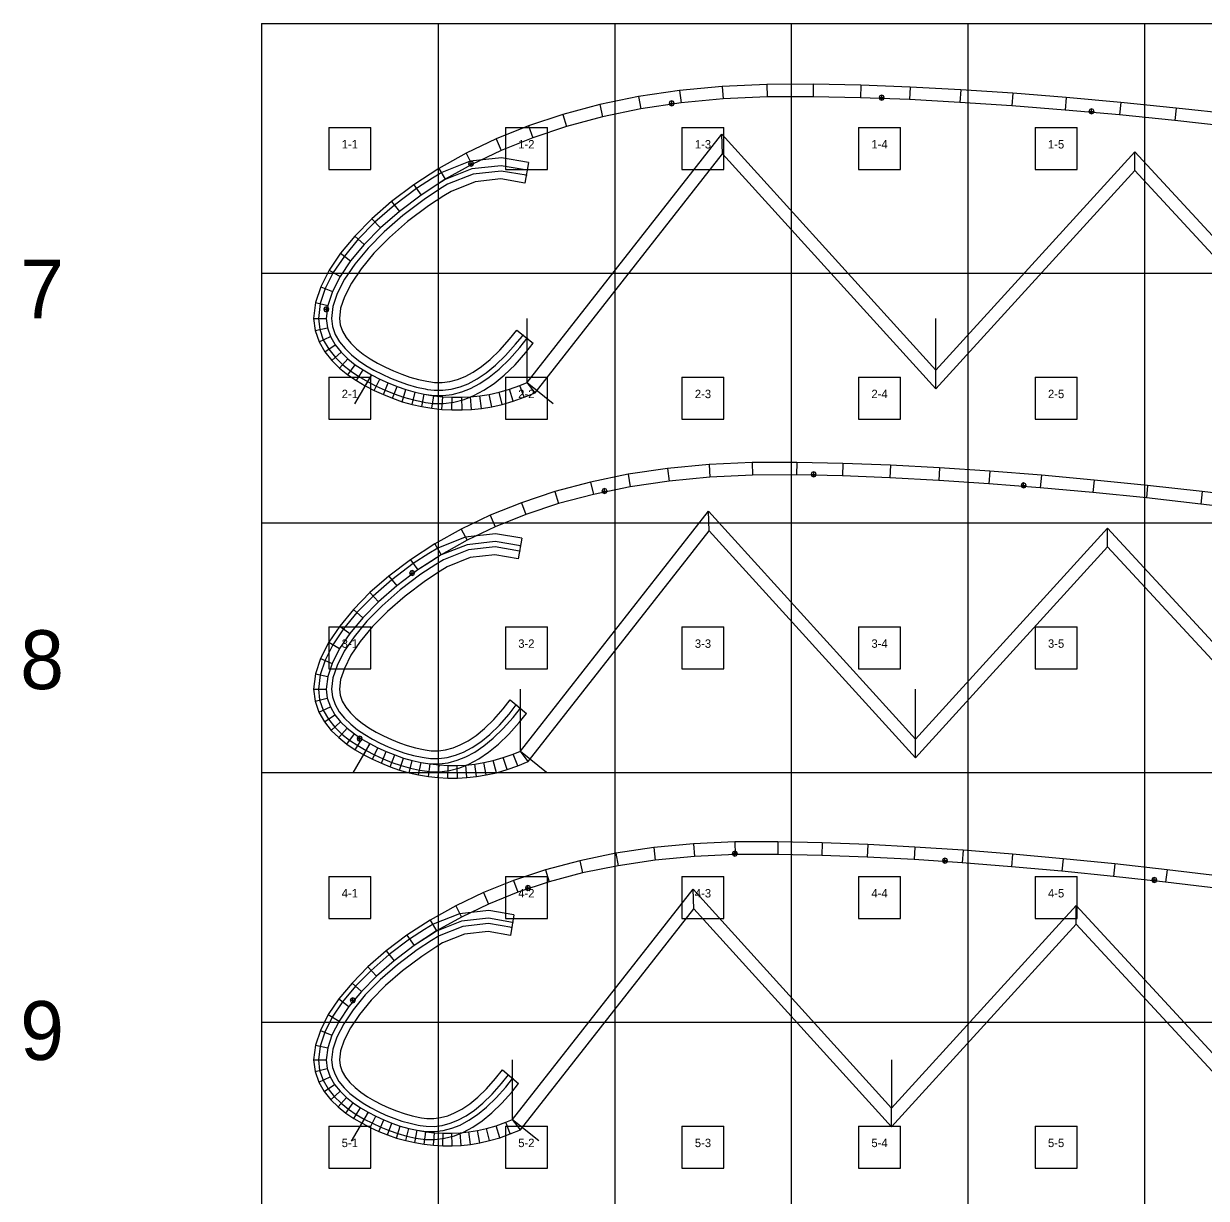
# Model space of a CAD drawing. Header units: metres. Extents: x -306 to 3276, y -2970 to 0.
# Drawn here: x -283 to 1124, y -1397 to 0 of the extents above; entities that cross this region are included whole.
import ezdxf
from ezdxf.enums import TextEntityAlignment as Align

# ---------------------------------------------------------------- set-up
doc = ezdxf.new("R2010")
doc.units = ezdxf.units.M
for name, color, linetype in [('default', 7, 'Continuous'), ('mcircles', 7, 'Continuous'), ('TEXTLAYER', 7, 'Continuous')]:
    doc.layers.add(name, color=color, linetype=linetype)

msp = doc.modelspace()

# ---------------------------------------------------------------- linework, layer by layer
at = {"color": 9}
for p, q in [((0, 0), (210, 0)), ((0, 0), (0, -297)), ((210, 0), (210, -297)), ((210, 0), (420, 0)), ((210, 0), (210, -297)), ((420, 0), (420, -297)), ((420, 0), (630, 0)), ((420, 0), (420, -297)), ((630, 0), (630, -297)), ((630, 0), (840, 0)), ((630, 0), (630, -297)), ((840, 0), (840, -297)), ((840, 0), (1050, 0)), ((840, 0), (840, -297)), ((1050, 0), (1050, -297)), ((1050, 0), (1260, 0)), ((1050, 0), (1050, -297)), ((80, -123.5), (130, -123.5)), ((80, -123.5), (80, -173.5)), ((130, -173.5), (130, -123.5)), ((290, -123.5), (340, -123.5)), ((290, -123.5), (290, -173.5)), ((340, -173.5), (340, -123.5)), ((500, -123.5), (550, -123.5)), ((500, -123.5), (500, -173.5)), ((550, -173.5), (550, -123.5)), ((710, -123.5), (760, -123.5)), ((710, -123.5), (710, -173.5)), ((760, -173.5), (760, -123.5)), ((920, -123.5), (970, -123.5)), ((920, -123.5), (920, -173.5)), ((970, -173.5), (970, -123.5)), ((80, -173.5), (130, -173.5)), ((290, -173.5), (340, -173.5)), ((500, -173.5), (550, -173.5)), ((710, -173.5), (760, -173.5)), ((920, -173.5), (970, -173.5)), ((0, -297), (210, -297)), ((0, -297), (210, -297)), ((0, -297), (0, -594)), ((210, -297), (420, -297)), ((210, -297), (210, -594)), ((210, -297), (420, -297)), ((210, -297), (210, -594)), ((420, -297), (630, -297)), ((420, -297), (420, -594)), ((420, -297), (630, -297)), ((420, -297), (420, -594)), ((630, -297), (840, -297)), ((630, -297), (630, -594)), ((630, -297), (840, -297)), ((630, -297), (630, -594)), ((840, -297), (1050, -297)), ((840, -297), (840, -594)), ((840, -297), (1050, -297)), ((840, -297), (840, -594)), ((1050, -297), (1260, -297)), ((1050, -297), (1050, -594)), ((1050, -297), (1260, -297)), ((1050, -297), (1050, -594)), ((80, -420.5), (130, -420.5)), ((80, -420.5), (80, -470.5)), ((130, -470.5), (130, -420.5)), ((290, -420.5), (340, -420.5)), ((290, -420.5), (290, -470.5)), ((340, -470.5), (340, -420.5)), ((500, -420.5), (550, -420.5)), ((500, -420.5), (500, -470.5)), ((550, -470.5), (550, -420.5)), ((710, -420.5), (760, -420.5)), ((710, -420.5), (710, -470.5)), ((760, -470.5), (760, -420.5)), ((920, -420.5), (970, -420.5)), ((920, -420.5), (920, -470.5)), ((970, -470.5), (970, -420.5)), ((80, -470.5), (130, -470.5)), ((290, -470.5), (340, -470.5)), ((500, -470.5), (550, -470.5)), ((710, -470.5), (760, -470.5)), ((920, -470.5), (970, -470.5)), ((0, -594), (210, -594)), ((0, -594), (210, -594)), ((0, -594), (0, -891)), ((210, -594), (420, -594)), ((210, -594), (210, -891)), ((210, -594), (420, -594)), ((210, -594), (210, -891)), ((420, -594), (630, -594)), ((420, -594), (420, -891)), ((420, -594), (630, -594)), ((420, -594), (420, -891)), ((630, -594), (840, -594)), ((630, -594), (630, -891)), ((630, -594), (840, -594)), ((630, -594), (630, -891)), ((840, -594), (1050, -594)), ((840, -594), (840, -891)), ((840, -594), (1050, -594)), ((840, -594), (840, -891)), ((1050, -594), (1260, -594)), ((1050, -594), (1050, -891)), ((1050, -594), (1260, -594)), ((1050, -594), (1050, -891)), ((80, -717.5), (130, -717.5)), ((80, -717.5), (80, -767.5)), ((130, -767.5), (130, -717.5)), ((290, -717.5), (340, -717.5)), ((290, -717.5), (290, -767.5)), ((340, -767.5), (340, -717.5)), ((500, -717.5), (550, -717.5)), ((500, -717.5), (500, -767.5)), ((550, -767.5), (550, -717.5)), ((710, -717.5), (760, -717.5)), ((710, -717.5), (710, -767.5)), ((760, -767.5), (760, -717.5)), ((920, -717.5), (970, -717.5)), ((920, -717.5), (920, -767.5)), ((970, -767.5), (970, -717.5)), ((80, -767.5), (130, -767.5)), ((290, -767.5), (340, -767.5)), ((500, -767.5), (550, -767.5)), ((710, -767.5), (760, -767.5)), ((920, -767.5), (970, -767.5)), ((0, -891), (210, -891)), ((0, -891), (210, -891)), ((0, -891), (0, -1188)), ((210, -891), (420, -891)), ((210, -891), (210, -1188)), ((210, -891), (420, -891)), ((210, -891), (210, -1188)), ((420, -891), (630, -891)), ((420, -891), (420, -1188)), ((420, -891), (630, -891)), ((420, -891), (420, -1188)), ((630, -891), (840, -891)), ((630, -891), (630, -1188)), ((630, -891), (840, -891)), ((630, -891), (630, -1188)), ((840, -891), (1050, -891)), ((840, -891), (840, -1188)), ((840, -891), (1050, -891)), ((840, -891), (840, -1188)), ((1050, -891), (1260, -891)), ((1050, -891), (1050, -1188)), ((1050, -891), (1260, -891)), ((1050, -891), (1050, -1188)), ((80, -1014.5), (130, -1014.5)), ((80, -1014.5), (80, -1064.5)), ((130, -1064.5), (130, -1014.5)), ((290, -1014.5), (340, -1014.5)), ((290, -1014.5), (290, -1064.5)), ((340, -1064.5), (340, -1014.5)), ((500, -1014.5), (550, -1014.5)), ((500, -1014.5), (500, -1064.5)), ((550, -1064.5), (550, -1014.5)), ((710, -1014.5), (760, -1014.5)), ((710, -1014.5), (710, -1064.5)), ((760, -1064.5), (760, -1014.5)), ((920, -1014.5), (970, -1014.5)), ((920, -1014.5), (920, -1064.5)), ((970, -1064.5), (970, -1014.5)), ((80, -1064.5), (130, -1064.5)), ((290, -1064.5), (340, -1064.5)), ((500, -1064.5), (550, -1064.5)), ((710, -1064.5), (760, -1064.5)), ((920, -1064.5), (970, -1064.5)), ((0, -1188), (210, -1188)), ((0, -1188), (210, -1188)), ((0, -1188), (0, -1485)), ((210, -1188), (420, -1188)), ((210, -1188), (210, -1485)), ((210, -1188), (420, -1188)), ((210, -1188), (210, -1485)), ((420, -1188), (630, -1188)), ((420, -1188), (420, -1485)), ((420, -1188), (630, -1188)), ((420, -1188), (420, -1485)), ((630, -1188), (840, -1188)), ((630, -1188), (630, -1485)), ((630, -1188), (840, -1188)), ((630, -1188), (630, -1485)), ((840, -1188), (1050, -1188)), ((840, -1188), (840, -1485)), ((840, -1188), (1050, -1188)), ((840, -1188), (840, -1485)), ((1050, -1188), (1260, -1188)), ((1050, -1188), (1050, -1485)), ((1050, -1188), (1260, -1188)), ((1050, -1188), (1050, -1485)), ((80, -1311.5), (130, -1311.5)), ((80, -1311.5), (80, -1361.5)), ((130, -1361.5), (130, -1311.5)), ((290, -1311.5), (340, -1311.5)), ((290, -1311.5), (290, -1361.5)), ((340, -1361.5), (340, -1311.5)), ((500, -1311.5), (550, -1311.5)), ((500, -1311.5), (500, -1361.5)), ((550, -1361.5), (550, -1311.5)), ((710, -1311.5), (760, -1311.5)), ((710, -1311.5), (710, -1361.5)), ((760, -1361.5), (760, -1311.5)), ((920, -1311.5), (970, -1311.5)), ((920, -1311.5), (920, -1361.5)), ((970, -1361.5), (970, -1311.5)), ((80, -1361.5), (130, -1361.5)), ((290, -1361.5), (340, -1361.5)), ((500, -1361.5), (550, -1361.5)), ((710, -1361.5), (760, -1361.5)), ((920, -1361.5), (970, -1361.5))]:
    msp.add_line(p, q, dxfattribs=at)
at = {"layer": 'default', "color": 7, "linetype": 'Continuous'}
for p, q in [((497.1, -79.5), (448.5, -86.7)), ((548, -74.6), (497.1, -79.5)), ((497.1, -79.5), (498.9, -94.3)), ((601, -72.2), (548, -74.6)), ((548, -74.6), (549, -89.6)), ((656, -72), (601, -72.2)), ((601, -72.2), (601.4, -87.2)), ((656, -72), (655.9, -87)), ((712.8, -73.2), (656, -72)), ((712.8, -73.2), (712.3, -88.2)), ((771.3, -75.4), (712.8, -73.2)), ((771.3, -75.4), (770.6, -90.4)), ((831.6, -78.7), (771.3, -75.4)), ((831.6, -78.7), (830.7, -93.7)), ((893.6, -82.8), (831.6, -78.7)), ((893.6, -82.8), (892.5, -97.7)), ((957, -87.8), (893.6, -82.8)), ((402.3, -96.2), (358.5, -107.9)), ((448.5, -86.7), (402.3, -96.2)), ((402.3, -96.2), (405.7, -110.8)), ((448.5, -86.7), (451.1, -101.4)), ((498.9, -94.3), (451.1, -101.4)), ((485.7, -92.7), (484.8, -94.8)), ((484.8, -94.8), (485.7, -96.9)), ((484.8, -94.8), (490.8, -94.8)), ((487.8, -91.8), (485.7, -92.7)), ((485.7, -96.9), (487.8, -97.8)), ((490, -92.7), (487.8, -91.8)), ((487.8, -97.8), (487.8, -91.8)), ((487.8, -97.8), (490, -96.9)), ((490.8, -94.8), (490, -92.7)), ((490, -96.9), (490.8, -94.8)), ((549, -89.6), (498.9, -94.3)), ((601.4, -87.2), (549, -89.6)), ((655.9, -87), (601.4, -87.2)), ((712.3, -88.2), (655.9, -87)), ((770.6, -90.4), (712.3, -88.2)), ((735.5, -85.8), (734.6, -88)), ((734.6, -88), (735.5, -90.1)), ((734.6, -88), (740.6, -88)), ((737.6, -85), (735.5, -85.8)), ((735.5, -90.1), (737.6, -91)), ((739.7, -85.8), (737.6, -85)), ((737.6, -91), (737.6, -85)), ((737.6, -91), (739.7, -90.1)), ((740.6, -88), (739.7, -85.8)), ((739.7, -90.1), (740.6, -88)), ((830.7, -93.7), (770.6, -90.4)), ((892.5, -97.7), (830.7, -93.7)), ((955.7, -102.8), (892.5, -97.7)), ((957, -87.8), (955.7, -102.8)), ((1021.8, -93.7), (957, -87.8)), ((1021.8, -93.7), (1020.3, -108.6)), ((1087.8, -100.4), (1021.8, -93.7)), ((358.5, -107.9), (317.4, -121.6)), ((358.5, -107.9), (362.8, -122.3)), ((405.7, -110.8), (362.8, -122.3)), ((451.1, -101.4), (405.7, -110.8)), ((1020.3, -108.6), (955.7, -102.8)), ((985, -102.3), (984.1, -104.4)), ((984.1, -104.4), (985, -106.5)), ((984.1, -104.4), (990.1, -104.4)), ((987.1, -101.4), (985, -102.3)), ((985, -106.5), (987.1, -107.4)), ((989.2, -102.3), (987.1, -101.4)), ((987.1, -107.4), (987.1, -101.4)), ((987.1, -107.4), (989.2, -106.5)), ((990.1, -104.4), (989.2, -102.3)), ((989.2, -106.5), (990.1, -104.4)), ((1086.2, -115.3), (1020.3, -108.6)), ((1087.8, -100.4), (1086.2, -115.3)), ((1154.9, -107.8), (1087.8, -100.4)), ((317.4, -121.6), (279, -137)), ((317.4, -121.6), (322.6, -135.7)), ((362.8, -122.3), (322.6, -135.7)), ((1153.2, -122.7), (1086.2, -115.3)), ((279, -137), (243.4, -154)), ((279, -137), (285, -150.8)), ((322.6, -135.7), (285, -150.8)), ((315.9, -426.8), (547.3, -131.6)), ((548.2, -154.9), (547.3, -131.6)), ((547.3, -131.6), (801.9, -412.3)), ((243.4, -154), (210.7, -172.3)), ((243.4, -154), (250.3, -167.4)), ((285, -150.8), (250.3, -167.4)), ((801.9, -412.3), (1038.5, -152.4)), ((1038.5, -152.4), (1303, -439.1)), ((1038.6, -174.6), (1038.5, -152.4)), ((248.1, -163.7), (214.3, -177.1)), ((250.3, -167.4), (218.5, -185.2)), ((247.1, -164.5), (246.2, -166.6)), ((246.2, -166.6), (252.2, -166.6)), ((246.2, -166.6), (247.1, -168.7)), ((249.2, -163.6), (247.1, -164.5)), ((247.1, -168.7), (249.2, -169.6)), ((285.3, -159.6), (248.1, -163.7)), ((251.3, -164.5), (249.2, -163.6)), ((249.2, -169.6), (249.2, -163.6)), ((249.2, -169.6), (251.3, -168.7)), ((252.2, -166.6), (251.3, -164.5)), ((251.3, -168.7), (252.2, -166.6)), ((317.4, -165), (285.3, -159.6)), ((317.4, -165), (313.3, -189.6)), ((325.3, -439.1), (548.2, -154.9)), ((548.2, -154.9), (801.9, -434.6)), ((210.7, -172.3), (181.1, -191.6)), ((214.3, -177.1), (203.4, -183.8)), ((210.7, -172.3), (218.5, -185.2)), ((250.3, -172.8), (218.5, -185.5)), ((251.8, -178.9), (221.3, -191.1)), ((285, -169), (250.3, -172.8)), ((284.9, -175.3), (251.8, -178.9)), ((314.8, -180.4), (284.9, -175.3)), ((315.9, -174.2), (285, -169)), ((801.9, -434.6), (1038.6, -174.6)), ((1038.6, -174.6), (1300.5, -458.5)), ((181.1, -191.6), (154.5, -211.7)), ((184.3, -196.3), (158, -216.1)), ((181.1, -191.6), (189.7, -203.9)), ((203.4, -183.8), (184.3, -196.3)), ((218.5, -185.2), (189.7, -203.9)), ((208.4, -191.7), (189.7, -203.9)), ((218.5, -185.5), (208.4, -191.7)), ((221.3, -191.1), (211.7, -197.1)), ((254.1, -188), (225.5, -199.5)), ((284.6, -184.6), (254.1, -188)), ((313.3, -189.6), (284.6, -184.6)), ((189.7, -203.9), (163.9, -223.3)), ((189.7, -203.9), (163.9, -223.3)), ((193.3, -209.1), (167.9, -228.2)), ((211.7, -197.1), (193.3, -209.1)), ((216.8, -205), (198.6, -216.7)), ((225.5, -199.5), (216.8, -205)), ((154.5, -211.7), (131, -232.2)), ((158, -216.1), (134.9, -236.3)), ((163.9, -223.3), (141.3, -243.1)), ((163.9, -223.3), (141.3, -243.1)), ((154.5, -211.7), (163.9, -223.3)), ((198.6, -216.7), (173.8, -235.5)), ((131, -232.2), (110.9, -252.7)), ((134.9, -236.3), (115.1, -256.5)), ((131, -232.2), (141.3, -243.1)), ((167.9, -228.2), (145.7, -247.6)), ((173.8, -235.5), (152.1, -254.4)), ((110.9, -252.7), (94, -273.2)), ((110.9, -252.7), (122, -262.8)), ((141.3, -243.1), (122, -262.8)), ((141.3, -243.1), (122, -262.8)), ((145.7, -247.6), (126.7, -267)), ((115.1, -256.5), (98.5, -276.6)), ((122, -262.8), (106, -282.2)), ((122, -262.8), (106, -282.2)), ((126.7, -267), (111, -286)), ((152.1, -254.4), (133.6, -273.2)), ((94, -273.2), (80.5, -293.1)), ((98.5, -276.6), (85.3, -296)), ((94, -273.2), (106, -282.2)), ((133.6, -273.2), (118.5, -291.6)), ((80.5, -293.1), (70.5, -313)), ((80.5, -293.1), (93.4, -300.7)), ((106, -282.2), (93.4, -300.7)), ((106, -282.2), (93.4, -300.7)), ((111, -286), (98.8, -303.9)), ((118.5, -291.6), (106.9, -308.6)), ((85.3, -296), (75.7, -315.2)), ((93.4, -300.7), (84.3, -318.8)), ((93.4, -300.7), (84.3, -318.8)), ((98.8, -303.9), (90.1, -321.2)), ((106.9, -308.6), (98.8, -324.8)), ((70.5, -313), (64.2, -331.8)), ((75.7, -315.2), (69.7, -333)), ((70.5, -313), (84.3, -318.8)), ((84.3, -318.8), (78.8, -335.1)), ((84.3, -318.8), (78.8, -335.1)), ((90.1, -321.2), (85, -336.5)), ((64.2, -331.8), (62, -350.6)), ((64.2, -331.8), (78.8, -335.1)), ((69.7, -333), (67.6, -350.6)), ((77.1, -336.8), (74.9, -337.7)), ((78.8, -335.1), (77, -350.6)), ((78.8, -335.1), (77, -350.6)), ((79.2, -337.7), (77.1, -336.8)), ((77.1, -342.8), (77.1, -336.8)), ((85, -336.5), (83.3, -350.6)), ((98.8, -324.8), (94.1, -338.5)), ((62, -350.6), (77, -350.6)), ((62, -350.6), (63.7, -365.1)), ((67.6, -350.6), (69.2, -363.9)), ((74.9, -337.7), (74.1, -339.8)), ((74.1, -339.8), (74.9, -341.9)), ((74.1, -339.8), (80.1, -339.8)), ((74.9, -341.9), (77.1, -342.8)), ((77, -350.6), (78.3, -361.7)), ((77, -350.6), (78.3, -361.7)), ((77.1, -342.8), (79.2, -341.9)), ((80.1, -339.8), (79.2, -337.7)), ((79.2, -341.9), (80.1, -339.8)), ((83.3, -350.6), (84.4, -360.3)), ((94.1, -338.5), (92.6, -350.6)), ((92.6, -350.6), (93.5, -358.2)), ((315.9, -426.8), (315.9, -350.6)), ((802, -412.2), (802, -350.6)), ((63.7, -365.1), (78.3, -361.7)), ((63.7, -365.1), (68.4, -378.6)), ((69.2, -363.9), (73.5, -376.3)), ((78.3, -361.7), (82, -372.3)), ((78.3, -361.7), (82, -372.3)), ((84.4, -360.3), (87.7, -369.7)), ((93.5, -358.2), (96.2, -365.8)), ((295.1, -375.4), (303.6, -364.5)), ((303.6, -364.5), (323.2, -380)), ((303.6, -364.5), (303.6, -364.5)), ((68.4, -378.6), (82, -372.3)), ((68.4, -378.6), (75.3, -390.5)), ((73.5, -376.3), (80, -387.3)), ((82, -372.3), (87.7, -382)), ((82, -372.3), (87.7, -382)), ((87.7, -369.7), (92.9, -378.5)), ((92.9, -378.5), (99.4, -386.6)), ((96.2, -365.8), (100.6, -373.2)), ((100.6, -373.2), (106.3, -380.3)), ((283.5, -388.4), (295.1, -375.4)), ((302.2, -381.4), (309.9, -372.2)), ((307.1, -385.4), (315.9, -374.2)), ((309.9, -372.2), (310.9, -370.3)), ((315.9, -374.2), (315.9, -374.2)), ((75.3, -390.5), (87.7, -382)), ((75.3, -390.5), (83.6, -400.9)), ((80, -387.3), (87.8, -397.1)), ((83.6, -400.9), (94.7, -390.8)), ((87.7, -382), (94.7, -390.8)), ((87.7, -382), (94.7, -390.8)), ((94.7, -390.8), (102.8, -398.6)), ((94.7, -390.8), (102.8, -398.6)), ((99.4, -386.6), (106.9, -393.9)), ((106.3, -380.3), (113.1, -386.9)), ((113.1, -386.9), (120.8, -393.1)), ((120.8, -393.1), (129.2, -398.8)), ((272.1, -399.4), (283.5, -388.4)), ((290.2, -394.9), (302.2, -381.4)), ((294.8, -399.3), (307.1, -385.4)), ((301.5, -405.7), (314.2, -391.4)), ((314.2, -391.4), (323.2, -380)), ((323.2, -380), (323.2, -380)), ((83.6, -400.9), (92.8, -409.9)), ((87.8, -397.1), (96.6, -405.7)), ((92.8, -409.9), (102.8, -398.6)), ((96.6, -405.7), (106, -413.2)), ((102.6, -417.7), (111.5, -405.7)), ((102.8, -398.6), (111.5, -405.7)), ((102.8, -398.6), (111.5, -405.7)), ((106.9, -393.9), (115.3, -400.6)), ((111.5, -405.7), (120.8, -412)), ((111.5, -405.7), (120.8, -412)), ((115.3, -400.6), (124.2, -406.7)), ((124.2, -406.7), (133.6, -412.2)), ((129.2, -398.8), (138.1, -404)), ((138.1, -404), (147.4, -408.7)), ((261.6, -408), (272.1, -399.4)), ((267.2, -415.5), (278.3, -406.4)), ((278.3, -406.4), (290.2, -394.9)), ((282.5, -411.1), (294.8, -399.3)), ((288.7, -418.1), (301.5, -405.7)), ((92.8, -409.9), (102.6, -417.7)), ((102.6, -417.7), (112.8, -424.7)), ((106, -413.2), (115.9, -419.9)), ((130.6, -417.7), (110.4, -452.2)), ((112.8, -424.7), (120.8, -412)), ((115.9, -419.9), (126.1, -425.9)), ((120.8, -412), (130.6, -417.7)), ((120.8, -412), (130.6, -417.7)), ((123.4, -430.8), (130.6, -417.7)), ((130.6, -417.7), (140.6, -422.8)), ((130.6, -417.7), (140.6, -422.8)), ((133.6, -412.2), (143.3, -417.1)), ((143.3, -417.1), (153.3, -421.6)), ((147.4, -408.7), (156.9, -413)), ((153.3, -421.6), (163.5, -425.7)), ((156.9, -413), (166.8, -417)), ((166.8, -417), (176.5, -420.5)), ((176.5, -420.5), (186.6, -423.2)), ((233.2, -423.3), (242, -419.8)), ((242, -419.8), (251.7, -414.6)), ((251.7, -414.6), (261.6, -408)), ((256.5, -422.6), (267.2, -415.5)), ((259.7, -428), (270.9, -420.5)), ((270.9, -420.5), (282.5, -411.1)), ((276.5, -428.1), (288.7, -418.1)), ((801.9, -434.6), (801.9, -412.3)), ((112.8, -424.7), (123.4, -430.8)), ((123.4, -430.8), (134.1, -436.3)), ((126.1, -425.9), (136.5, -431.2)), ((134.1, -436.3), (140.6, -422.8)), ((136.5, -431.2), (147.1, -436)), ((140.6, -422.8), (150.8, -427.4)), ((140.6, -422.8), (150.8, -427.4)), ((144.9, -441.2), (150.8, -427.4)), ((150.8, -427.4), (161.3, -431.6)), ((150.8, -427.4), (161.3, -431.6)), ((155.9, -445.7), (161.3, -431.6)), ((161.3, -431.6), (171.8, -435.4)), ((161.3, -431.6), (171.8, -435.4)), ((163.5, -425.7), (173.7, -429.4)), ((167.4, -449.7), (171.8, -435.4)), ((171.8, -435.4), (182.9, -438.4)), ((171.8, -435.4), (182.9, -438.4)), ((173.7, -429.4), (184.4, -432.3)), ((184.4, -432.3), (194.8, -434.6)), ((186.6, -423.2), (196.6, -425.5)), ((194.8, -434.6), (197.4, -435.1)), ((196.6, -425.5), (198.8, -425.8)), ((197.4, -435.1), (205.3, -436.2)), ((198.8, -425.8), (205.9, -426.8)), ((205.9, -426.8), (214.9, -426.9)), ((214.9, -426.9), (223.9, -425.8)), ((215.5, -436.2), (225.7, -434.9)), ((223.9, -425.8), (233.2, -423.3)), ((225.7, -434.9), (236.2, -432.1)), ((236.2, -432.1), (245.9, -428.3)), ((238.2, -438.1), (248.6, -434)), ((245.9, -428.3), (256.5, -422.6)), ((248.6, -434), (259.7, -428)), ((264.5, -436.1), (276.5, -428.1)), ((282.5, -438.4), (294.8, -434.9)), ((294.8, -434.9), (307.1, -430.5)), ((299.4, -449.2), (294.8, -434.9)), ((307.1, -430.5), (315.9, -426.8)), ((312.5, -444.5), (307.1, -430.5)), ((315.9, -426.8), (347, -451.8)), ((325.3, -439.1), (315.9, -426.8)), ((134.1, -436.3), (144.9, -441.2)), ((144.9, -441.2), (155.9, -445.7)), ((147.1, -436), (157.9, -440.4)), ((155.9, -445.7), (167.4, -449.7)), ((157.9, -440.4), (169, -444.3)), ((167.4, -449.7), (179.3, -453)), ((169, -444.3), (180.6, -447.5)), ((179.3, -453), (182.9, -438.4)), ((180.6, -447.5), (191.8, -450)), ((182.9, -438.4), (193.6, -440.8)), ((182.9, -438.4), (193.6, -440.8)), ((190.7, -455.5), (193.6, -440.8)), ((191.8, -450), (195, -450.5)), ((193.6, -440.8), (204.8, -442.7)), ((193.6, -440.8), (196.4, -441.3)), ((196.4, -441.3), (204.8, -442.4)), ((202.7, -457.6), (204.8, -442.7)), ((204.8, -442.4), (215.8, -442.5)), ((204.8, -442.7), (215.8, -443.9)), ((205.3, -436.2), (215.5, -436.2)), ((214.6, -458.9), (215.8, -443.9)), ((215.8, -442.5), (226.9, -441.1)), ((215.8, -443.9), (226.9, -444.5)), ((226.5, -459.5), (226.9, -444.5)), ((226.9, -441.1), (238.2, -438.1)), ((226.9, -444.5), (238.2, -444.5)), ((228.7, -450.3), (241.1, -447)), ((238.2, -444.5), (248.6, -444)), ((238.5, -459.5), (238.2, -444.5)), ((241.1, -447), (252.5, -442.5)), ((248.6, -444), (259.7, -442.8)), ((249.7, -459), (248.6, -444)), ((252.5, -442.5), (264.5, -436.1)), ((259.7, -442.8), (270.9, -441)), ((261.7, -457.7), (259.7, -442.8)), ((270.9, -441), (282.5, -438.4)), ((273.8, -455.7), (270.9, -441)), ((286.2, -452.9), (282.5, -438.4)), ((286.2, -452.9), (299.4, -449.2)), ((299.4, -449.2), (312.5, -444.5)), ((312.5, -444.5), (325.3, -439.1)), ((179.3, -453), (190.7, -455.5)), ((190.7, -455.5), (202.7, -457.6)), ((195, -450.5), (204.1, -451.8)), ((202.7, -457.6), (214.6, -458.9)), ((204.1, -451.8), (216.4, -451.9)), ((214.6, -458.9), (226.5, -459.5)), ((216.4, -451.9), (228.7, -450.3)), ((226.5, -459.5), (238.5, -459.5)), ((238.5, -459.5), (249.7, -459)), ((249.7, -459), (261.7, -457.7)), ((261.7, -457.7), (273.8, -455.7)), ((273.8, -455.7), (286.2, -452.9)), ((482.9, -529.2), (435.9, -536.1)), ((532.2, -524.5), (482.9, -529.2)), ((482.9, -529.2), (484.7, -544.1)), ((583.4, -522.2), (532.2, -524.5)), ((532.2, -524.5), (533.2, -539.4)), ((636.6, -521.9), (583.4, -522.2)), ((583.4, -522.2), (583.8, -537.2)), ((636.6, -521.9), (636.4, -536.9)), ((691.4, -523.1), (636.6, -521.9)), ((654.6, -534), (653.7, -536.2)), ((656.7, -533.2), (654.6, -534)), ((658.8, -534), (656.7, -533.2)), ((656.7, -539.2), (656.7, -533.2)), ((659.7, -536.2), (658.8, -534)), ((691.4, -523.1), (691, -538.1)), ((748, -525.3), (691.4, -523.1)), ((748, -525.3), (747.3, -540.3)), ((806.3, -528.4), (748, -525.3)), ((806.3, -528.4), (805.4, -543.4)), ((866.2, -532.4), (806.3, -528.4)), ((866.2, -532.4), (865.1, -547.3)), ((927.5, -537.3), (866.2, -532.4)), ((391.2, -545.4), (348.9, -556.7)), ((435.9, -536.1), (391.2, -545.4)), ((391.2, -545.4), (394.7, -560)), ((435.9, -536.1), (438.5, -550.9)), ((484.7, -544.1), (438.5, -550.9)), ((533.2, -539.4), (484.7, -544.1)), ((583.8, -537.2), (533.2, -539.4)), ((636.4, -536.9), (583.8, -537.2)), ((691, -538.1), (636.4, -536.9)), ((653.7, -536.2), (654.6, -538.3)), ((653.7, -536.2), (659.7, -536.2)), ((654.6, -538.3), (656.7, -539.2)), ((656.7, -539.2), (658.8, -538.3)), ((658.8, -538.3), (659.7, -536.2)), ((747.3, -540.3), (691, -538.1)), ((805.4, -543.4), (747.3, -540.3)), ((865.1, -547.3), (805.4, -543.4)), ((926.2, -552.2), (865.1, -547.3)), ((904.3, -547.3), (903.4, -549.4)), ((906.4, -546.4), (904.3, -547.3)), ((908.5, -547.3), (906.4, -546.4)), ((906.4, -552.4), (906.4, -546.4)), ((909.4, -549.4), (908.5, -547.3)), ((927.5, -537.3), (926.2, -552.2)), ((990.1, -542.9), (927.5, -537.3)), ((990.1, -542.9), (988.7, -557.9)), ((1053.9, -549.4), (990.1, -542.9)), ((348.9, -556.7), (309.1, -569.9)), ((348.9, -556.7), (353.2, -571)), ((394.7, -560), (353.2, -571)), ((438.5, -550.9), (394.7, -560)), ((405.8, -553.9), (404.9, -556)), ((404.9, -556), (405.8, -558.1)), ((404.9, -556), (410.9, -556)), ((407.9, -553), (405.8, -553.9)), ((405.8, -558.1), (407.9, -559)), ((410, -553.9), (407.9, -553)), ((407.9, -559), (407.9, -553)), ((407.9, -559), (410, -558.1)), ((410.9, -556), (410, -553.9)), ((410, -558.1), (410.9, -556)), ((903.4, -549.4), (904.3, -551.5)), ((903.4, -549.4), (909.4, -549.4)), ((904.3, -551.5), (906.4, -552.4)), ((906.4, -552.4), (908.5, -551.5)), ((908.5, -551.5), (909.4, -549.4)), ((988.7, -557.9), (926.2, -552.2)), ((1052.4, -564.3), (988.7, -557.9)), ((1053.9, -549.4), (1052.4, -564.3)), ((1118.8, -556.6), (1053.9, -549.4)), ((1118.8, -556.6), (1117.1, -571.5)), ((1184.6, -564.5), (1118.8, -556.6)), ((309.1, -569.9), (272, -584.8)), ((309.1, -569.9), (314.3, -584)), ((353.2, -571), (314.3, -584)), ((1117.1, -571.5), (1052.4, -564.3)), ((1182.8, -579.4), (1117.1, -571.5)), ((272, -584.8), (237.6, -601.3)), ((272, -584.8), (278, -598.6)), ((314.3, -584), (278, -598.6)), ((307.9, -865.3), (531.5, -580.1)), ((531.5, -580.1), (777.6, -851.3)), ((532.4, -603.3), (531.5, -580.1)), ((237.6, -601.3), (206, -619)), ((237.6, -601.3), (244.5, -614.6)), ((278, -598.6), (244.5, -614.6)), ((317.3, -877.6), (532.4, -603.3)), ((532.4, -603.3), (777.6, -873.6)), ((777.6, -851.3), (1006.2, -600.2)), ((1006.2, -600.2), (1261.9, -877.2)), ((1006.3, -622.4), (1006.2, -600.2)), ((242.2, -610.8), (209.5, -623.8)), ((244.5, -614.6), (213.7, -631.8)), ((278.3, -606.8), (242.2, -610.8)), ((278, -616.2), (244.5, -619.9)), ((307.9, -621.2), (278, -616.2)), ((309.4, -612), (278.3, -606.8)), ((309.4, -612), (305.3, -636.6)), ((206, -619), (177.3, -637.7)), ((198.9, -630.3), (180.5, -642.3)), ((213.7, -631.8), (185.9, -649.9)), ((209.5, -623.8), (198.9, -630.3)), ((213.7, -632.1), (204, -638.2)), ((206, -619), (213.7, -631.8)), ((244.5, -619.9), (213.7, -632.1)), ((246, -626), (216.6, -637.7)), ((277.9, -622.5), (246, -626)), ((277.6, -631.8), (248.3, -635.1)), ((305.3, -636.6), (277.6, -631.8)), ((306.8, -627.4), (277.9, -622.5)), ((777.6, -873.6), (1006.3, -622.4)), ((1006.3, -622.4), (1259.3, -896.6)), ((177.3, -637.7), (151.5, -657.1)), ((180.5, -642.3), (155.1, -661.5)), ((177.3, -637.7), (185.9, -649.9)), ((204, -638.2), (185.9, -649.9)), ((207.3, -643.5), (189.5, -655.1)), ((216.6, -637.7), (207.3, -643.5)), ((220.8, -646.1), (212.3, -651.4)), ((248.3, -635.1), (220.8, -646.1)), ((151.5, -657.1), (128.9, -676.9)), ((151.5, -657.1), (161, -668.7)), ((185.9, -649.9), (161, -668.7)), ((185.9, -649.9), (161, -668.7)), ((189.5, -655.1), (165, -673.6)), ((177, -651.4), (176.1, -653.6)), ((176.1, -653.6), (177, -655.7)), ((176.1, -653.6), (182.1, -653.6)), ((179.1, -650.6), (177, -651.4)), ((177, -655.7), (179.1, -656.6)), ((181.2, -651.4), (179.1, -650.6)), ((179.1, -656.6), (179.1, -650.6)), ((179.1, -656.6), (181.2, -655.7)), ((182.1, -653.6), (181.2, -651.4)), ((181.2, -655.7), (182.1, -653.6)), ((212.3, -651.4), (194.9, -662.8)), ((155.1, -661.5), (132.8, -681)), ((161, -668.7), (139.2, -687.8)), ((161, -668.7), (139.2, -687.8)), ((165, -673.6), (143.5, -692.4)), ((194.9, -662.8), (170.9, -680.9)), ((128.9, -676.9), (109.3, -696.8)), ((132.8, -681), (113.5, -700.5)), ((139.2, -687.8), (120.5, -706.8)), ((139.2, -687.8), (120.5, -706.8)), ((128.9, -676.9), (139.2, -687.8)), ((170.9, -680.9), (149.9, -699.2)), ((109.3, -696.8), (93, -716.6)), ((113.5, -700.5), (97.5, -720)), ((109.3, -696.8), (120.5, -706.8)), ((143.5, -692.4), (125.2, -711)), ((149.9, -699.2), (132.1, -717.3)), ((93, -716.6), (79.9, -735.9)), ((93, -716.6), (105, -725.6)), ((120.5, -706.8), (105, -725.6)), ((120.5, -706.8), (105, -725.6)), ((125.2, -711), (110.1, -729.4)), ((132.1, -717.3), (117.5, -735)), ((97.5, -720), (84.8, -738.8)), ((105, -725.6), (92.9, -743.5)), ((105, -725.6), (92.9, -743.5)), ((110.1, -729.4), (98.3, -746.7)), ((79.9, -735.9), (70.2, -755.2)), ((84.8, -738.8), (75.5, -757.4)), ((79.9, -735.9), (92.9, -743.5)), ((92.9, -743.5), (84.1, -761)), ((92.9, -743.5), (84.1, -761)), ((117.5, -735), (106.4, -751.4)), ((70.2, -755.2), (64.1, -773.4)), ((75.5, -757.4), (69.7, -774.6)), ((70.2, -755.2), (84.1, -761)), ((98.3, -746.7), (89.9, -763.4)), ((106.4, -751.4), (98.5, -767)), ((64.1, -773.4), (62, -791.7)), ((64.1, -773.4), (78.8, -776.7)), ((84.1, -761), (78.8, -776.7)), ((84.1, -761), (78.8, -776.7)), ((89.9, -763.4), (84.9, -778.1)), ((98.5, -767), (94, -780.2)), ((69.7, -774.6), (67.6, -791.7)), ((78.8, -776.7), (77, -791.7)), ((78.8, -776.7), (77, -791.7)), ((84.9, -778.1), (83.3, -791.7)), ((94, -780.2), (92.6, -791.7)), ((62, -791.7), (77, -791.7)), ((62, -791.7), (63.6, -805.9)), ((67.6, -791.7), (69.1, -804.6)), ((77, -791.7), (78.2, -802.5)), ((77, -791.7), (78.2, -802.5)), ((83.3, -791.7), (84.4, -801)), ((84.4, -801), (87.6, -810.1)), ((92.6, -791.7), (93.5, -798.9)), ((93.5, -798.9), (96.1, -806.1)), ((307.9, -865.3), (307.9, -791.7)), ((777.7, -851.2), (777.7, -791.7)), ((63.6, -805.9), (78.2, -802.5)), ((63.6, -805.9), (68.2, -819)), ((68.2, -819), (81.9, -812.7)), ((69.1, -804.6), (73.4, -816.6)), ((78.2, -802.5), (81.9, -812.7)), ((78.2, -802.5), (81.9, -812.7)), ((81.9, -812.7), (87.3, -822.1)), ((81.9, -812.7), (87.3, -822.1)), ((87.6, -810.1), (92.5, -818.5)), ((96.1, -806.1), (100.2, -813.2)), ((100.2, -813.2), (105.7, -820)), ((276.2, -827.9), (287.3, -815.3)), ((287.3, -815.3), (295.9, -804.4)), ((294.5, -821.3), (303, -810.5)), ((295.9, -804.4), (315, -820.6)), ((299.3, -825.3), (307.9, -814.5)), ((68.2, -819), (74.9, -830.6)), ((73.4, -816.6), (79.6, -827.4)), ((74.9, -830.6), (87.3, -822.1)), ((79.6, -827.4), (87.2, -836.8)), ((87.3, -822.1), (94.1, -830.6)), ((87.3, -822.1), (94.1, -830.6)), ((92.5, -818.5), (98.8, -826.3)), ((98.8, -826.3), (106.1, -833.4)), ((105.7, -820), (112.3, -826.4)), ((112.3, -826.4), (119.7, -832.3)), ((265.2, -838.5), (276.2, -827.9)), ((282.9, -834.4), (294.5, -821.3)), ((287.5, -838.7), (299.3, -825.3)), ((306.5, -831.3), (315, -820.6)), ((74.9, -830.6), (83, -840.7)), ((83, -840.7), (94.1, -830.6)), ((83, -840.7), (92, -849.4)), ((87.2, -836.8), (95.7, -845.1)), ((92, -849.4), (101.9, -838.1)), ((94.1, -830.6), (101.9, -838.1)), ((94.1, -830.6), (101.9, -838.1)), ((101.9, -838.1), (110.4, -844.9)), ((101.9, -838.1), (110.4, -844.9)), ((106.1, -833.4), (114.1, -839.9)), ((114.1, -839.9), (122.7, -845.7)), ((119.7, -832.3), (127.7, -837.8)), ((127.7, -837.8), (136.3, -842.8)), ((136.3, -842.8), (145.2, -847.4)), ((255.1, -846.7), (265.2, -838.5)), ((271.4, -845.5), (282.9, -834.4)), ((275.6, -850.2), (287.5, -838.7)), ((294.2, -845.2), (306.5, -831.3)), ((92, -849.4), (101.5, -857)), ((95.7, -845.1), (104.8, -852.5)), ((101.5, -857), (110.4, -844.9)), ((101.5, -857), (111.4, -863.7)), ((104.8, -852.5), (114.4, -858.9)), ((128.8, -856.5), (108.6, -891.1)), ((110.4, -844.9), (119.4, -851)), ((110.4, -844.9), (119.4, -851)), ((111.4, -863.7), (119.4, -851)), ((114.5, -848.5), (113.7, -850.6)), ((113.7, -850.6), (114.5, -852.8)), ((113.7, -850.6), (119.7, -850.6)), ((116.7, -847.6), (114.5, -848.5)), ((114.5, -852.8), (116.7, -853.6)), ((118.8, -848.5), (116.7, -847.6)), ((116.7, -853.6), (116.7, -847.6)), ((116.7, -853.6), (118.8, -852.8)), ((119.7, -850.6), (118.8, -848.5)), ((118.8, -852.8), (119.7, -850.6)), ((119.4, -851), (128.8, -856.5)), ((119.4, -851), (128.8, -856.5)), ((121.6, -869.7), (128.8, -856.5)), ((122.7, -845.7), (131.8, -851)), ((128.8, -856.5), (138.4, -861.5)), ((128.8, -856.5), (138.4, -861.5)), ((131.8, -851), (141.2, -855.8)), ((141.2, -855.8), (150.8, -860.2)), ((145.2, -847.4), (154.5, -851.6)), ((154.5, -851.6), (164, -855.4)), ((164, -855.4), (173.4, -858.7)), ((236.2, -858.1), (245.6, -853.1)), ((245.6, -853.1), (255.1, -846.7)), ((250.4, -861.1), (260.7, -854.2)), ((260.7, -854.2), (271.4, -845.5)), ((264.4, -859.3), (275.6, -850.2)), ((270, -866.8), (281.8, -857.2)), ((281.8, -857.2), (294.2, -845.2)), ((777.6, -873.6), (777.6, -851.3)), ((111.4, -863.7), (121.6, -869.7)), ((114.4, -858.9), (124.3, -864.7)), ((121.6, -869.7), (131.9, -875)), ((124.3, -864.7), (134.4, -869.9)), ((131.9, -875), (138.4, -861.5)), ((134.4, -869.9), (144.7, -874.6)), ((138.4, -861.5), (148.3, -866)), ((138.4, -861.5), (148.3, -866)), ((142.5, -879.8), (148.3, -866)), ((148.3, -866), (158.4, -870)), ((148.3, -866), (158.4, -870)), ((150.8, -860.2), (160.7, -864.1)), ((153.1, -884), (158.4, -870)), ((158.4, -870), (168.7, -873.7)), ((158.4, -870), (168.7, -873.7)), ((160.7, -864.1), (170.6, -867.7)), ((170.6, -867.7), (180.8, -870.5)), ((173.4, -858.7), (183.1, -861.4)), ((180.8, -870.5), (190.9, -872.7)), ((183.1, -861.4), (192.7, -863.5)), ((192.7, -863.5), (194.8, -863.9)), ((194.8, -863.9), (201.6, -864.9)), ((201.6, -864.9), (210.3, -864.9)), ((210.3, -864.9), (218.8, -863.8)), ((218.8, -863.8), (227.8, -861.4)), ((220.6, -873), (230.8, -870.3)), ((227.8, -861.4), (236.2, -858.1)), ((230.8, -870.3), (240.2, -866.6)), ((240.2, -866.6), (250.4, -861.1)), ((242.8, -872.3), (253.6, -866.6)), ((253.6, -866.6), (264.4, -859.3)), ((258.4, -874.6), (270, -866.8)), ((287.5, -873.2), (299.3, -868.9)), ((299.3, -868.9), (307.9, -865.3)), ((304.8, -882.9), (299.3, -868.9)), ((307.9, -865.3), (339, -890.4)), ((317.3, -877.6), (307.9, -865.3)), ((131.9, -875), (142.5, -879.8)), ((142.5, -879.8), (153.1, -884)), ((144.7, -874.6), (155.1, -878.8)), ((153.1, -884), (164.2, -888)), ((155.1, -878.8), (165.9, -882.6)), ((164.2, -888), (168.7, -873.7)), ((165.9, -882.6), (177.1, -885.6)), ((168.7, -873.7), (179.3, -876.6)), ((168.7, -873.7), (179.3, -876.6)), ((175.7, -891.1), (179.3, -876.6)), ((177.1, -885.6), (187.9, -888.1)), ((179.3, -876.6), (189.7, -878.9)), ((179.3, -876.6), (189.7, -878.9)), ((186.8, -893.6), (189.7, -878.9)), ((189.7, -878.9), (192.4, -879.4)), ((189.7, -878.9), (200.5, -880.7)), ((190.9, -872.7), (193.4, -873.1)), ((192.4, -879.4), (200.5, -880.5)), ((193.4, -873.1), (201, -874.2)), ((198.4, -895.6), (200.5, -880.7)), ((200.5, -880.5), (211.2, -880.6)), ((200.5, -880.7), (211.2, -881.9)), ((201, -874.2), (210.8, -874.3)), ((209.9, -896.8), (211.2, -881.9)), ((210.8, -874.3), (220.6, -873)), ((211.2, -880.6), (221.8, -879.2)), ((211.2, -881.9), (221.8, -882.5)), ((221.4, -897.5), (221.8, -882.5)), ((221.8, -879.2), (232.7, -876.3)), ((221.8, -882.5), (232.7, -882.5)), ((223.6, -888.4), (235.7, -885.2)), ((232.7, -876.3), (242.8, -872.3)), ((232.7, -882.5), (242.8, -882)), ((233.1, -897.5), (232.7, -882.5)), ((235.7, -885.2), (246.7, -880.8)), ((242.8, -882), (253.6, -880.8)), ((244, -896.9), (242.8, -882)), ((246.7, -880.8), (258.4, -874.6)), ((253.6, -880.8), (264.4, -879.1)), ((255.6, -895.7), (253.6, -880.8)), ((264.4, -879.1), (275.6, -876.6)), ((267.3, -893.8), (264.4, -879.1)), ((275.6, -876.6), (287.5, -873.2)), ((279.3, -891.1), (275.6, -876.6)), ((292.1, -887.4), (287.5, -873.2)), ((292.1, -887.4), (304.8, -882.9)), ((304.8, -882.9), (317.3, -877.6)), ((164.2, -888), (175.7, -891.1)), ((175.7, -891.1), (186.8, -893.6)), ((186.8, -893.6), (198.4, -895.6)), ((187.9, -888.1), (191, -888.6)), ((191, -888.6), (199.8, -889.8)), ((198.4, -895.6), (209.9, -896.8)), ((199.8, -889.8), (211.7, -889.9)), ((209.9, -896.8), (221.4, -897.5)), ((211.7, -889.9), (223.6, -888.4)), ((221.4, -897.5), (233.1, -897.5)), ((233.1, -897.5), (244, -896.9)), ((244, -896.9), (255.6, -895.7)), ((255.6, -895.7), (267.3, -893.8)), ((267.3, -893.8), (279.3, -891.1)), ((279.3, -891.1), (292.1, -887.4)), ((466.5, -980.2), (421.4, -986.9)), ((513.8, -975.7), (466.5, -980.2)), ((466.5, -980.2), (468.3, -995.1)), ((563, -973.5), (513.8, -975.7)), ((513.8, -975.7), (514.8, -990.7)), ((562.9, -984.3), (560.8, -985.2)), ((565, -985.2), (562.9, -984.3)), ((562.9, -990.3), (562.9, -984.3)), ((614, -973.3), (563, -973.5)), ((563, -973.5), (563.4, -988.5)), ((614, -973.3), (613.9, -988.3)), ((666.7, -974.4), (614, -973.3)), ((666.7, -974.4), (666.3, -989.4)), ((721.1, -976.5), (666.7, -974.4)), ((721.1, -976.5), (720.4, -991.5)), ((777, -979.5), (721.1, -976.5)), ((777, -979.5), (776.1, -994.5)), ((834.5, -983.3), (777, -979.5)), ((834.5, -983.3), (833.4, -998.3)), ((893.3, -988), (834.5, -983.3)), ((378.4, -995.8), (337.8, -1006.6)), ((421.4, -986.9), (378.4, -995.8)), ((378.4, -995.8), (381.9, -1010.4)), ((421.4, -986.9), (424, -1001.7)), ((468.3, -995.1), (424, -1001.7)), ((514.8, -990.7), (468.3, -995.1)), ((563.4, -988.5), (514.8, -990.7)), ((560.8, -985.2), (559.9, -987.3)), ((559.9, -987.3), (560.8, -989.5)), ((559.9, -987.3), (565.9, -987.3)), ((560.8, -989.5), (562.9, -990.3)), ((562.9, -990.3), (565, -989.5)), ((613.9, -988.3), (563.4, -988.5)), ((565.9, -987.3), (565, -985.2)), ((565, -989.5), (565.9, -987.3)), ((666.3, -989.4), (613.9, -988.3)), ((720.4, -991.5), (666.3, -989.4)), ((776.1, -994.5), (720.4, -991.5)), ((833.4, -998.3), (776.1, -994.5)), ((810.7, -993.6), (809.8, -995.7)), ((809.8, -995.7), (810.7, -997.8)), ((809.8, -995.7), (815.8, -995.7)), ((812.8, -992.7), (810.7, -993.6)), ((810.7, -997.8), (812.8, -998.7)), ((814.9, -993.6), (812.8, -992.7)), ((812.8, -998.7), (812.8, -992.7)), ((812.8, -998.7), (814.9, -997.8)), ((815.8, -995.7), (814.9, -993.6)), ((814.9, -997.8), (815.8, -995.7)), ((892, -1002.9), (833.4, -998.3)), ((893.3, -988), (892, -1002.9)), ((953.4, -993.4), (893.3, -988)), ((953.4, -993.4), (952, -1008.4)), ((1014.7, -999.6), (953.4, -993.4)), ((337.8, -1006.6), (299.6, -1019.4)), ((337.8, -1006.6), (342.1, -1021)), ((381.9, -1010.4), (342.1, -1021)), ((424, -1001.7), (381.9, -1010.4)), ((952, -1008.4), (892, -1002.9)), ((1013.1, -1014.5), (952, -1008.4)), ((1014.7, -999.6), (1013.1, -1014.5)), ((1077, -1006.5), (1014.7, -999.6)), ((1077, -1006.5), (1075.2, -1021.4)), ((1140.1, -1014.1), (1077, -1006.5)), ((299.6, -1019.4), (263.9, -1033.7)), ((299.6, -1019.4), (304.8, -1033.4)), ((342.1, -1021), (304.8, -1033.4)), ((314.8, -1026), (313.9, -1028.1)), ((316.9, -1025.1), (314.8, -1026)), ((319, -1026), (316.9, -1025.1)), ((316.9, -1031.1), (316.9, -1025.1)), ((319.9, -1028.1), (319, -1026)), ((1075.2, -1021.4), (1013.1, -1014.5)), ((1059.7, -1016.6), (1058.8, -1018.7)), ((1058.8, -1018.7), (1059.7, -1020.8)), ((1058.8, -1018.7), (1064.8, -1018.7)), ((1061.8, -1015.7), (1059.7, -1016.6)), ((1059.7, -1020.8), (1061.8, -1021.7)), ((1063.9, -1016.6), (1061.8, -1015.7)), ((1061.8, -1021.7), (1061.8, -1015.7)), ((1061.8, -1021.7), (1063.9, -1020.8)), ((1064.8, -1018.7), (1063.9, -1016.6)), ((1063.9, -1020.8), (1064.8, -1018.7)), ((1138.3, -1029), (1075.2, -1021.4)), ((263.9, -1033.7), (230.9, -1049.5)), ((263.9, -1033.7), (270, -1047.4)), ((304.8, -1033.4), (270, -1047.4)), ((298.6, -1303.5), (513.2, -1029.7)), ((313.9, -1028.1), (314.8, -1030.2)), ((313.9, -1028.1), (319.9, -1028.1)), ((314.8, -1030.2), (316.9, -1031.1)), ((316.9, -1031.1), (319, -1030.2)), ((319, -1030.2), (319.9, -1028.1)), ((514.1, -1053), (513.2, -1029.7)), ((513.2, -1029.7), (749.4, -1290)), ((230.9, -1049.5), (200.5, -1066.5)), ((230.9, -1049.5), (237.8, -1062.8)), ((270, -1047.4), (237.8, -1062.8)), ((308, -1315.8), (514.1, -1053)), ((514.1, -1053), (749.4, -1312.3)), ((749.4, -1290), (968.8, -1049)), ((968.8, -1049), (1214.2, -1314.9)), ((968.9, -1071.2), (968.8, -1049)), ((200.5, -1066.5), (172.9, -1084.5)), ((200.5, -1066.5), (208.2, -1079.4)), ((235.5, -1058.8), (204, -1071.3)), ((237.8, -1062.8), (208.2, -1079.4)), ((237.8, -1067.9), (208.2, -1079.6)), ((270.2, -1055), (235.5, -1058.8)), ((270, -1064.3), (237.8, -1067.9)), ((298.6, -1069.2), (270, -1064.3)), ((300.1, -1060), (270.2, -1055)), ((300.1, -1060), (296, -1084.6)), ((193.8, -1077.6), (176.1, -1089.1)), ((208.2, -1079.4), (181.5, -1096.7)), ((204, -1071.3), (193.8, -1077.6)), ((208.2, -1079.6), (198.8, -1085.5)), ((239.3, -1074), (211.1, -1085.3)), ((269.8, -1070.6), (239.3, -1074)), ((269.5, -1080), (241.5, -1083.1)), ((296, -1084.6), (269.5, -1080)), ((297.5, -1075.4), (269.8, -1070.6)), ((749.4, -1312.3), (968.9, -1071.2)), ((968.9, -1071.2), (1211.6, -1334.2)), ((172.9, -1084.5), (148.2, -1103.1)), ((176.1, -1089.1), (151.7, -1107.5)), ((181.5, -1096.7), (157.6, -1114.8)), ((181.5, -1096.7), (157.6, -1114.8)), ((172.9, -1084.5), (181.5, -1096.7)), ((198.8, -1085.5), (181.5, -1096.7)), ((202.2, -1090.8), (185.1, -1101.9)), ((211.1, -1085.3), (202.2, -1090.8)), ((215.3, -1093.6), (207.2, -1098.7)), ((241.5, -1083.1), (215.3, -1093.6)), ((148.2, -1103.1), (126.4, -1122.2)), ((151.7, -1107.5), (130.3, -1126.3)), ((148.2, -1103.1), (157.6, -1114.8)), ((185.1, -1101.9), (161.6, -1119.7)), ((190.5, -1109.6), (167.5, -1126.9)), ((207.2, -1098.7), (190.5, -1109.6)), ((126.4, -1122.2), (107.6, -1141.3)), ((126.4, -1122.2), (136.7, -1133.1)), ((157.6, -1114.8), (136.7, -1133.1)), ((157.6, -1114.8), (136.7, -1133.1)), ((161.6, -1119.7), (141, -1137.6)), ((130.3, -1126.3), (111.8, -1145.1)), ((136.7, -1133.1), (118.7, -1151.3)), ((136.7, -1133.1), (118.7, -1151.3)), ((141, -1137.6), (123.4, -1155.5)), ((167.5, -1126.9), (147.4, -1144.4)), ((107.6, -1141.3), (91.9, -1160.3)), ((111.8, -1145.1), (96.4, -1163.7)), ((118.7, -1151.3), (103.9, -1169.3)), ((118.7, -1151.3), (103.9, -1169.3)), ((107.6, -1141.3), (118.7, -1151.3)), ((147.4, -1144.4), (130.4, -1161.8)), ((91.9, -1160.3), (79.3, -1178.9)), ((96.4, -1163.7), (84.2, -1181.8)), ((91.9, -1160.3), (103.9, -1169.3)), ((106.5, -1159.7), (105.6, -1161.8)), ((105.6, -1161.8), (106.5, -1163.9)), ((105.6, -1161.8), (111.6, -1161.8)), ((108.6, -1158.8), (106.5, -1159.7)), ((106.5, -1163.9), (108.6, -1164.8)), ((110.7, -1159.7), (108.6, -1158.8)), ((108.6, -1164.8), (108.6, -1158.8)), ((108.6, -1164.8), (110.7, -1163.9)), ((123.4, -1155.5), (108.9, -1173.1)), ((111.6, -1161.8), (110.7, -1159.7)), ((110.7, -1163.9), (111.6, -1161.8)), ((130.4, -1161.8), (116.4, -1178.7)), ((79.3, -1178.9), (70, -1197.6)), ((79.3, -1178.9), (92.2, -1186.5)), ((103.9, -1169.3), (92.2, -1186.5)), ((103.9, -1169.3), (92.2, -1186.5)), ((108.9, -1173.1), (97.7, -1189.7)), ((116.4, -1178.7), (105.7, -1194.5)), ((84.2, -1181.8), (75.2, -1199.7)), ((92.2, -1186.5), (83.8, -1203.3)), ((92.2, -1186.5), (83.8, -1203.3)), ((97.7, -1189.7), (89.6, -1205.8)), ((105.7, -1194.5), (98.2, -1209.4)), ((70, -1197.6), (64.1, -1215.1)), ((75.2, -1199.7), (69.6, -1216.4)), ((70, -1197.6), (83.8, -1203.3)), ((83.8, -1203.3), (78.7, -1218.4)), ((83.8, -1203.3), (78.7, -1218.4)), ((89.6, -1205.8), (84.8, -1219.8)), ((98.2, -1209.4), (94, -1221.9)), ((64.1, -1215.1), (62, -1232.8)), ((64.1, -1215.1), (78.7, -1218.4)), ((69.6, -1216.4), (67.6, -1232.8)), ((78.7, -1218.4), (77, -1232.8)), ((78.7, -1218.4), (77, -1232.8)), ((84.8, -1219.8), (83.3, -1232.8)), ((94, -1221.9), (92.6, -1232.8)), ((62, -1232.8), (77, -1232.8)), ((62, -1232.8), (63.6, -1246.5)), ((67.6, -1232.8), (69.1, -1245.3)), ((77, -1232.8), (78.2, -1243.1)), ((77, -1232.8), (78.2, -1243.1)), ((83.3, -1232.8), (84.3, -1241.7)), ((92.6, -1232.8), (93.4, -1239.6)), ((298.6, -1303.5), (298.6, -1232.8)), ((749.5, -1289.9), (749.5, -1232.8)), ((63.6, -1246.5), (78.2, -1243.1)), ((63.6, -1246.5), (68, -1259.3)), ((69.1, -1245.3), (73.2, -1256.9)), ((78.2, -1243.1), (81.7, -1253)), ((78.2, -1243.1), (81.7, -1253)), ((84.3, -1241.7), (87.4, -1250.3)), ((87.4, -1250.3), (92.1, -1258.4)), ((93.4, -1239.6), (95.9, -1246.4)), ((95.9, -1246.4), (99.8, -1253.1)), ((278.4, -1255), (286.6, -1244.6)), ((285.6, -1261), (293.7, -1250.7)), ((286.6, -1244.6), (305.7, -1260.7)), ((68, -1259.3), (81.7, -1253)), ((68, -1259.3), (74.5, -1270.5)), ((73.2, -1256.9), (79.2, -1267.3)), ((74.5, -1270.5), (86.9, -1262)), ((81.7, -1253), (86.9, -1262)), ((81.7, -1253), (86.9, -1262)), ((86.9, -1262), (93.4, -1270.1)), ((86.9, -1262), (93.4, -1270.1)), ((92.1, -1258.4), (98.1, -1265.9)), ((98.1, -1265.9), (105.1, -1272.7)), ((99.8, -1253.1), (105, -1259.6)), ((105, -1259.6), (111.3, -1265.6)), ((111.3, -1265.6), (118.3, -1271.3)), ((267.7, -1267.1), (278.4, -1255)), ((274.4, -1273.6), (285.6, -1261)), ((279, -1277.9), (290.4, -1265.1)), ((290.4, -1265.1), (298.6, -1254.7)), ((297.6, -1271.1), (305.7, -1260.7)), ((74.5, -1270.5), (82.3, -1280.2)), ((79.2, -1267.3), (86.5, -1276.4)), ((82.3, -1280.2), (93.4, -1270.1)), ((86.5, -1276.4), (94.7, -1284.4)), ((91, -1288.6), (100.9, -1277.4)), ((93.4, -1270.1), (100.9, -1277.4)), ((93.4, -1270.1), (100.9, -1277.4)), ((100.9, -1277.4), (109, -1283.9)), ((100.9, -1277.4), (109, -1283.9)), ((105.1, -1272.7), (112.8, -1278.8)), ((112.8, -1278.8), (121, -1284.4)), ((118.3, -1271.3), (126, -1276.5)), ((126, -1276.5), (134.2, -1281.3)), ((247.6, -1285.1), (257.2, -1277.2)), ((257.2, -1277.2), (267.7, -1267.1)), ((263.4, -1284.2), (274.4, -1273.6)), ((267.6, -1288.9), (279, -1277.9)), ((285.7, -1284.4), (297.6, -1271.1)), ((82.3, -1280.2), (91, -1288.6)), ((91, -1288.6), (100.1, -1296)), ((94.7, -1284.4), (103.5, -1291.4)), ((100.1, -1296), (109, -1283.9)), ((103.5, -1291.4), (112.7, -1297.7)), ((109, -1283.9), (117.7, -1289.8)), ((109, -1283.9), (117.7, -1289.8)), ((109.7, -1302.4), (117.7, -1289.8)), ((117.7, -1289.8), (126.7, -1295)), ((117.7, -1289.8), (126.7, -1295)), ((121, -1284.4), (129.7, -1289.5)), ((129.7, -1289.5), (138.7, -1294.1)), ((134.2, -1281.3), (142.7, -1285.7)), ((142.7, -1285.7), (151.6, -1289.7)), ((151.6, -1289.7), (160.7, -1293.3)), ((160.7, -1293.3), (169.7, -1296.5)), ((229.6, -1295.9), (238.4, -1291.2)), ((238.4, -1291.2), (247.6, -1285.1)), ((243.3, -1299.2), (253.1, -1292.6)), ((253.1, -1292.6), (263.4, -1284.2)), ((256.9, -1297.7), (267.6, -1288.9)), ((273.8, -1295.9), (285.7, -1284.4)), ((749.4, -1312.3), (749.4, -1290)), ((100.1, -1296), (109.7, -1302.4)), ((126.7, -1295), (106.5, -1329.6)), ((109.7, -1302.4), (119.5, -1308.2)), ((112.7, -1297.7), (122.2, -1303.2)), ((119.5, -1308.2), (126.7, -1295)), ((122.2, -1303.2), (131.9, -1308.2)), ((126.7, -1295), (136, -1299.8)), ((126.7, -1295), (136, -1299.8)), ((129.4, -1313.3), (136, -1299.8)), ((136, -1299.8), (145.5, -1304.1)), ((136, -1299.8), (145.5, -1304.1)), ((138.7, -1294.1), (147.9, -1298.3)), ((139.6, -1317.9), (145.5, -1304.1)), ((145.5, -1304.1), (155.1, -1308)), ((145.5, -1304.1), (155.1, -1308)), ((147.9, -1298.3), (157.4, -1302.1)), ((149.8, -1322), (155.1, -1308)), ((155.1, -1308), (165, -1311.5)), ((155.1, -1308), (165, -1311.5)), ((157.4, -1302.1), (166.9, -1305.5)), ((166.9, -1305.5), (176.7, -1308.1)), ((169.7, -1296.5), (179, -1299.1)), ((179, -1299.1), (188.2, -1301.1)), ((188.2, -1301.1), (190.1, -1301.5)), ((190.1, -1301.5), (196.7, -1302.4)), ((196.7, -1302.4), (204.9, -1302.5)), ((204.9, -1302.5), (213, -1301.4)), ((213, -1301.4), (221.6, -1299.1)), ((214.8, -1310.6), (224.5, -1308)), ((221.6, -1299.1), (229.6, -1295.9)), ((224.5, -1308), (233.5, -1304.4)), ((233.5, -1304.4), (243.3, -1299.2)), ((236.1, -1310.2), (246.5, -1304.6)), ((246.5, -1304.6), (256.9, -1297.7)), ((251.3, -1312.7), (262.4, -1305.2)), ((262.4, -1305.2), (273.8, -1295.9)), ((279, -1311), (290.4, -1306.9)), ((290.4, -1306.9), (298.6, -1303.5)), ((295.8, -1320.9), (290.4, -1306.9)), ((298.6, -1303.5), (329.7, -1328.5)), ((308, -1315.8), (298.6, -1303.5)), ((119.5, -1308.2), (129.4, -1313.3)), ((129.4, -1313.3), (139.6, -1317.9)), ((131.9, -1308.2), (141.8, -1312.7)), ((139.6, -1317.9), (149.8, -1322)), ((141.8, -1312.7), (151.8, -1316.7)), ((149.8, -1322), (160.5, -1325.8)), ((151.8, -1316.7), (162.2, -1320.4)), ((160.5, -1325.8), (165, -1311.5)), ((162.2, -1320.4), (173, -1323.3)), ((165, -1311.5), (175.2, -1314.3)), ((165, -1311.5), (175.2, -1314.3)), ((171.6, -1328.8), (175.2, -1314.3)), ((175.2, -1314.3), (185.1, -1316.5)), ((175.2, -1314.3), (185.1, -1316.5)), ((176.7, -1308.1), (186.4, -1310.3)), ((182.3, -1331.2), (185.1, -1316.5)), ((185.1, -1316.5), (187.8, -1316.9)), ((185.1, -1316.5), (195.5, -1318.2)), ((186.4, -1310.3), (188.7, -1310.7)), ((187.8, -1316.9), (195.5, -1318)), ((188.7, -1310.7), (196, -1311.7)), ((193.5, -1333.1), (195.5, -1318.2)), ((195.5, -1318), (205.8, -1318.1)), ((195.5, -1318.2), (205.8, -1319.4)), ((196, -1311.7), (205.4, -1311.8)), ((204.5, -1334.3), (205.8, -1319.4)), ((205.4, -1311.8), (214.8, -1310.6)), ((205.8, -1318.1), (216, -1316.8)), ((205.8, -1319.4), (216, -1319.9)), ((215.6, -1334.9), (216, -1319.9)), ((216, -1316.8), (226.5, -1314)), ((216, -1319.9), (226.5, -1319.9)), ((226.5, -1314), (236.1, -1310.2)), ((226.5, -1319.9), (236.1, -1319.4)), ((226.9, -1334.9), (226.5, -1319.9)), ((229.4, -1322.9), (240.1, -1318.6)), ((236.1, -1319.4), (246.5, -1318.3)), ((237.3, -1334.4), (236.1, -1319.4)), ((240.1, -1318.6), (251.3, -1312.7)), ((246.5, -1318.3), (256.9, -1316.6)), ((248.5, -1333.2), (246.5, -1318.3)), ((256.9, -1316.6), (267.6, -1314.3)), ((259.7, -1331.4), (256.9, -1316.6)), ((267.6, -1314.3), (279, -1311)), ((271.3, -1328.8), (267.6, -1314.3)), ((283.6, -1325.3), (279, -1311)), ((283.6, -1325.3), (295.8, -1320.9)), ((295.8, -1320.9), (308, -1315.8)), ((160.5, -1325.8), (171.6, -1328.8)), ((171.6, -1328.8), (182.3, -1331.2)), ((173, -1323.3), (183.4, -1325.7)), ((182.3, -1331.2), (193.5, -1333.1)), ((183.4, -1325.7), (186.4, -1326.2)), ((186.4, -1326.2), (194.9, -1327.3)), ((193.5, -1333.1), (204.5, -1334.3)), ((194.9, -1327.3), (206.3, -1327.4)), ((204.5, -1334.3), (215.6, -1334.9)), ((206.3, -1327.4), (217.8, -1325.9)), ((215.6, -1334.9), (226.9, -1334.9)), ((217.8, -1325.9), (229.4, -1322.9)), ((226.9, -1334.9), (237.3, -1334.4)), ((237.3, -1334.4), (248.5, -1333.2)), ((248.5, -1333.2), (259.7, -1331.4)), ((259.7, -1331.4), (271.3, -1328.8)), ((271.3, -1328.8), (283.6, -1325.3))]:
    msp.add_line(p, q, dxfattribs=at)
at = {"layer": 'mcircles', "color": 7, "linetype": 'Continuous'}
for centre in [(314.8, -180.4), (315.8, -174.2), (310.9, -370.3), (315.8, -374.2), (306.8, -627.4), (307.8, -621.2), (303, -810.5), (307.8, -814.5), (298.5, -1069.2), (297.5, -1075.4), (293.7, -1250.7), (298.5, -1254.7)]:
    msp.add_circle(centre, 0.3, dxfattribs=at)

# ---------------------------------------------------------------- texts
at = {"color": 7, "linetype": 'Continuous'}
for s, p in [('           7', (-573.1, -350.6)), ('           8', (-573.1, -791.7)), ('           9', (-573.1, -1232.8))]:
    msp.add_text(s, height=70, dxfattribs=at).set_placement(p)
at = {"layer": 'TEXTLAYER', "color": 1}
for s, p in [('1-1', (105, -148.5)), ('1-2', (315, -148.5)), ('1-3', (525, -148.5)), ('1-4', (735, -148.5)), ('1-5', (945, -148.5)), ('2-1', (105, -445.5)), ('2-2', (315, -445.5)), ('2-3', (525, -445.5)), ('2-4', (735, -445.5)), ('2-5', (945, -445.5)), ('3-1', (105, -742.5)), ('3-2', (315, -742.5)), ('3-3', (525, -742.5)), ('3-4', (735, -742.5)), ('3-5', (945, -742.5)), ('4-1', (105, -1039.5)), ('4-2', (315, -1039.5)), ('4-3', (525, -1039.5)), ('4-4', (735, -1039.5)), ('4-5', (945, -1039.5)), ('5-1', (105, -1336.5)), ('5-2', (315, -1336.5)), ('5-3', (525, -1336.5)), ('5-4', (735, -1336.5)), ('5-5', (945, -1336.5))]:
    msp.add_text(s, height=10, dxfattribs=at).set_placement(p, align=Align.CENTER)

doc.saveas('drawing.dxf')
